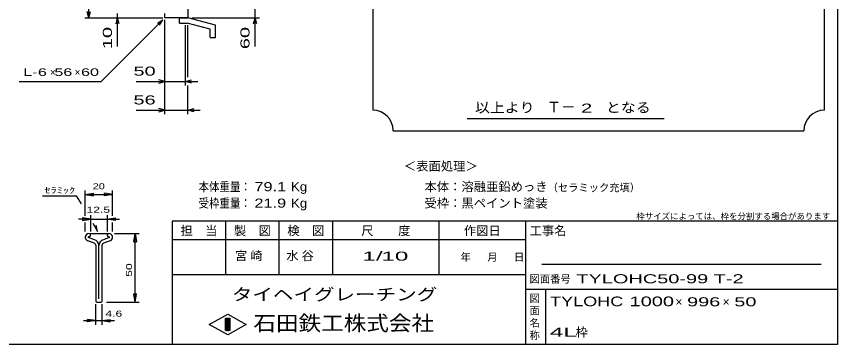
# Model space of a CAD drawing. Units: millimetres, scale not verified. Extents: x -1820 to 1736, y -1282 to 1048.
# Drawn here: x -264 to 1736, y -1152 to -354 of the extents above; entities that cross this region are included whole.
import ezdxf
from ezdxf.enums import TextEntityAlignment as Align

# ---------------------------------------------------------------- set-up
doc = ezdxf.new("R2010")
doc.units = ezdxf.units.MM
doc.header["$LTSCALE"] = 10
for name, color, linetype, lineweight in [('0_2', 150, 'Continuous', 25), ('19', 6, 'Continuous', 25), ('22', 2, 'Continuous', 25), ('32', 4, 'Continuous', 25)]:
    doc.layers.add(name, color=color, linetype=linetype, lineweight=lineweight)
doc.styles.add('ベクトル', font='')
doc.styles.get('ベクトル').set_extended_font_data('ベクトル')

msp = doc.modelspace()

# ---------------------------------------------------------------- linework, layer by layer
at = {"layer": '0_2'}
for p, q in [((1736, 1048.5), (1736, -1151.5)), ((1736, -851.5), (116, -851.5)), ((116, -851.5), (116, -1151.5)), ((246, -851.5), (246, -981.5)), ((376, -981.5), (376, -851.5)), ((506, -851.5), (506, -981.5)), ((766, -981.5), (766, -851.5)), ((976, -851.5), (976, -1151.5)), ((976, -896.5), (116, -896.5)), ((1696, -956.5), (1016, -956.5)), ((116, -981.5), (976, -981.5)), ((976, -1016.5), (1736, -1016.5)), ((1026, -1151.5), (1026, -1016.5)), ((206, -1102.5), (251, -1077.5)), ((251, -1077.5), (296, -1102.5)), ((246, -1087.5), (256, -1087.5)), ((246, -1117.5), (246, -1087.5)), ((246, -1087.5), (248, -1087.5)), ((248, -1087.5), (248, -1117.5)), ((250, -1117.5), (250, -1087.5)), ((250, -1087.5), (252, -1087.5)), ((252, -1087.5), (252, -1117.5)), ((254, -1117.5), (254, -1087.5)), ((254, -1087.5), (256, -1087.5)), ((256, -1087.5), (256, -1117.5)), ((256, -1087.5), (256, -1117.5)), ((251, -1127.5), (206, -1102.5)), ((256, -1117.5), (246, -1117.5)), ((248, -1117.5), (250, -1117.5)), ((296, -1102.5), (251, -1127.5)), ((252, -1117.5), (254, -1117.5)), ((1736, -1151.5), (-1724, -1151.5))]:
    msp.add_line(p, q, dxfattribs=at)
at = {"layer": '19'}
for p, q in [((154, 663.5), (154, -356.5)), ((98, -356.5), (98, -346.5)), ((154, -356.5), (98, -356.5)), ((133.99, -369.51), (133.99, -356.51)), ((134, -356.5), (154, -356.5)), ((221.61, -374.62), (154, -356.5)), ((133.99, -369.51), (152.28, -369.51)), ((208.61, -384.6), (152.28, -369.51)), ((221.61, -404.62), (221.61, -374.62)), ((208.61, -404.62), (208.61, -384.6)), ((208.61, -404.62), (221.61, -404.62))]:
    msp.add_line(p, q, dxfattribs=at)
at = {"layer": '22', "color": 4}
for p, q in [((604, 968.5), (604, -581.5)), ((1704, -581.5), (1704, 968.5)), ((-87, -356.5), (-87, 663.5)), ((318, -356.5), (318, -296.5)), ((-97, -356.5), (93, -356.5)), ((-87, -356.5), (-91, -341.5)), ((-87, -356.5), (-83, -341.5)), ((-27, -356.5), (93, -356.5)), ((-21, -371.5), (-17, -356.5)), ((-17, -356.5), (-17, -346.5)), ((-13, -371.5), (-17, -356.5)), ((-17, -426.5), (-17, -356.5)), ((164, -356.5), (328, -356.5)), ((314, -371.5), (318, -356.5)), ((322, -371.5), (318, -356.5)), ((318, -426.5), (318, -356.5)), ((-57, -511.5), (93, -361.5)), ((80, -369.5), (93, -361.5)), ((85, -374.5), (93, -361.5)), ((98, -521.5), (98, -361.5)), ((98, -591.5), (98, -361.5)), ((148, -521.5), (148, -374.5)), ((154, -501.5), (154, -374.5)), ((-257, -511.5), (-57, -511.5)), ((28, -511.5), (98, -511.5)), ((98, -511.5), (83, -507.5)), ((83, -515.5), (98, -511.5)), ((98, -511.5), (148, -511.5)), ((148, -511.5), (163, -507.5)), ((163, -515.5), (148, -511.5)), ((148, -511.5), (178, -511.5)), ((154, -591.5), (154, -521.5)), ((98, -581.5), (83, -577.5)), ((154, -581.5), (169, -577.5)), ((28, -581.5), (98, -581.5)), ((83, -585.5), (98, -581.5)), ((98, -581.5), (154, -581.5)), ((169, -585.5), (154, -581.5)), ((154, -581.5), (184, -581.5)), ((834, -601.5), (1314, -601.5)), ((654, -631.5), (1654, -631.5))]:
    msp.add_line(p, q, dxfattribs=at)
for centre, start, end in [((604, -631.5), 0, 90), ((1704, -631.5), 90, 180)]:
    msp.add_arc(centre, 50, start, end, dxfattribs=at)
at = {"layer": '32'}
for p, q in [((-96, -838.5), (-96, -776.5)), ((-29.33, -838.5), (-29.33, -776.5)), ((-200.33, -789.5), (-117, -789.5)), ((-105.33, -809.5), (-117, -789.5)), ((-96, -786.5), (-76, -783.5)), ((-96, -786.5), (-76, -789.5)), ((-96, -786.5), (-29.33, -786.5)), ((-76, -789.5), (-76, -783.5)), ((-29.33, -786.5), (-49.33, -783.5)), ((-49.33, -789.5), (-49.33, -783.5)), ((-29.33, -786.5), (-49.33, -789.5)), ((-82.67, -876.5), (-82.67, -836.5)), ((-42.67, -836.5), (-42.67, -876.5)), ((-82.67, -846.5), (-112.67, -846.5)), ((-82.67, -846.5), (-102.67, -843.5)), ((-102.67, -843.5), (-102.67, -849.5)), ((-102.67, -849.5), (-82.67, -846.5)), ((-96, -876.5), (-96, -854.5)), ((-82.67, -846.5), (-42.67, -846.5)), ((-77.67, -856.5), (-66, -876.5)), ((-42.67, -846.5), (-22.67, -843.5)), ((-22.67, -849.5), (-42.67, -846.5)), ((-42.67, -846.5), (-12.67, -846.5)), ((-29.33, -876.5), (-29.33, -854.5)), ((-22.67, -843.5), (-22.67, -849.5)), ((-66, -876.5), (-69.67, -860.83)), ((-90.6, -898.76), (-74.36, -904.46)), ((-73.66, -896.59), (-88.06, -891.53)), ((-87.53, -889.21), (-82.73, -886.88)), ((-85.7, -881.5), (-38.87, -881.5)), ((-82.73, -886.88), (-82.73, -886.11)), ((-37.34, -891.53), (-51.74, -896.59)), ((-51.04, -904.46), (-34.81, -898.76)), ((-42.67, -886.11), (-42.67, -886.88)), ((-42.67, -886.88), (-37.87, -889.21)), ((-24.33, -881.5), (35.67, -881.5)), ((22.67, -901.5), (25.67, -881.5)), ((25.67, -881.5), (28.67, -901.5)), ((25.67, -1048.17), (25.67, -881.5)), ((-70.37, -910.14), (-70.37, -1045.87)), ((-62.67, -1040.53), (-62.67, -910.3)), ((-55.03, -1045.87), (-55.03, -910.14)), ((22.67, -901.5), (28.67, -901.5)), ((25.67, -1048.17), (22.67, -1028.17)), ((22.67, -1028.17), (28.67, -1028.17)), ((25.67, -1048.17), (28.67, -1028.17)), ((-70.33, -1103.17), (-70.33, -1053.17)), ((-68.03, -1048.21), (-57.37, -1048.21)), ((-55, -1103.17), (-55, -1053.17)), ((-44.33, -1048.17), (35.67, -1048.17)), ((-100.33, -1093.17), (-70.33, -1093.17)), ((-70.33, -1093.17), (-90.33, -1090.17)), ((-90.33, -1096.17), (-90.33, -1090.17)), ((-70.33, -1093.17), (-90.33, -1096.17)), ((-70.33, -1093.17), (-55, -1093.17)), ((-55, -1093.17), (-35, -1090.17)), ((-55, -1093.17), (-35, -1096.17)), ((-55, -1093.17), (-25, -1093.17)), ((-35, -1096.17), (-35, -1090.17))]:
    msp.add_line(p, q, dxfattribs=at)
for centre, radius, start, end in [((-87.03, -890.5), 9, 90.98, 246.68), ((-86.98, -890.55), 1.47, 111.91, 222.33), ((-87.56, -886.32), 4.83, 2.5, 85.55), ((-77.97, -911.31), 15.33, 3.78, 73.7), ((-47.44, -911.31), 15.33, 106.3, 176.22), ((-37.84, -886.32), 4.83, 94.45, 177.5), ((-38.37, -890.5), 9, 293.32, 89.02002), ((-38.42, -890.55), 1.47, 317.67, 68.08999), ((-76.36, -910.13), 6, 0, 70.58), ((-49.04, -910.13), 6, 109.42, 180), ((-68.03, -1045.87), 2.33, 180, 270), ((-57.37, -1045.87), 2.33, 270, 0)]:
    msp.add_arc(centre, radius, start, end, dxfattribs=at)

# ---------------------------------------------------------------- texts
at = {"layer": '0_2', "style": 'ベクトル'}
for s, height, p in [('枠サイズによっては、枠を分割する場合があります', 14.66, (1246, -839.5)), ('担\u3000当', 21.99, (136, -874.5)), ('製\u3000図', 21.99, (266, -874.5)), ('検\u3000図', 21.99, (396, -874.5)), ('尺\u3000\u3000度', 21.99, (576, -874.5)), ('作図日', 21.99, (826, -874.5)), ('工事名', 21.99, (986, -874.5)), ('年', 18.33, (818, -939)), ('月', 18.33, (883, -939)), ('日', 18.33, (948, -939)), ('図面番号', 18.33, (986, -992)), ('図', 18.33, (986, -1039)), ('面', 18.33, (986, -1069)), ('名', 18.33, (986, -1099)), ('称', 18.33, (986, -1129))]:
    msp.add_text(s, height=height, dxfattribs=at).set_placement(p, align=Align.MIDDLE_LEFT)
at = {"layer": '0_2', "color": 222, "style": 'ベクトル'}
for s, height, width, p in [('タイヘイグレーチング', 29.33, 1.25, (261, -1029.5)), ('石田鉄工株式会社', 36.66, 1.1, (313.5, -1099.5))]:
    msp.add_text(s, height=height, dxfattribs=dict(at, width=width)).set_placement(p, align=Align.MIDDLE_LEFT)
at = {"layer": '22', "style": 'ベクトル', "width": 1.65}
for s, p in [(' 10 ', (-42, -446.5)), (' 60 ', (293, -446.5))]:
    msp.add_text(s, height=21.99, rotation=90, dxfattribs=at).set_placement(p, align=Align.MIDDLE_LEFT)
at = {"layer": '22', "style": 'ベクトル'}
for s, height, width, p in [('L-', 18.33, 1.6, (-247, -489)), (' 6 ', 18.33, 1.6, (-222, -489)), (' 56 ', 18.33, 1.6, (-182, -489)), (' 60 ', 18.33, 1.6, (-117, -489)), (' 50 ', 21.99, 1.65, (8, -486.5)), (' 56 ', 21.99, 1.65, (8, -556.5)), ('以上より\u3000', 24.19, 1.1, (853, -575)), (' 2 ', 21.99, 1.65, (1098, -576.5)), ('となる', 24.19, 1.1, (1172, -575)), ('本体重量：', 21.99, 0.85, (180, -767.5)), (' 79.1', 21.99, 1.35, (305, -767.5)), ('Kg', 21.99, 1.1, (405, -767.5)), ('受枠重量：', 21.99, 0.85, (180, -807.5)), (' 21.9', 21.99, 1.35, (305, -807.5)), ('Kg', 21.99, 1.1, (405, -807.5)), ('1/', 21.99, 2, (579, -936.5)), (' 10 ', 21.99, 2, (609, -936.5)), ('TYLOHC50-99 T-2           ', 21.99, 1.65, (1100, -991.5)), ('TYLOHC', 23.46, 1.4, (1036, -1046.5)), (' 1000 ', 23.46, 1.55, (1216, -1046.5)), (' 996 ', 21.99, 1.65, (1356, -1047.5)), (' 50 ', 21.99, 1.65, (1471, -1047.5)), ('4L', 21.99, 2.05, (1035, -1121.5))]:
    msp.add_text(s, height=height, dxfattribs=dict(at, width=width)).set_placement(p, align=Align.MIDDLE_LEFT)
for s, height, p in [('×', 18.33, (-182, -489)), ('×', 18.33, (-122, -489)), ('Ｔ－', 25.66, (1028, -574)), ('＜表面処理＞', 21.99, (680, -717.5)), ('本体：', 21.99, (730, -767.5)), ('溶融亜鉛めっき', 21.99, (820, -767.5)), ('（セラミック充填）', 18.33, (1030, -770)), ('受枠：', 21.99, (730, -807.5)), ('黒ペイント塗装', 21.99, (820, -807.5)), ('×', 21.99, (1341, -1047.5)), ('×', 21.99, (1456, -1047.5)), ('枠', 21.99, (1098, -1121.5))]:
    msp.add_text(s, height=height, dxfattribs=at).set_placement(p, align=Align.MIDDLE_LEFT)
at = {"layer": '22', "char_height": 21.99, "attachment_point": 4, "style": 'ベクトル'}
for s, insert in [('\\T1.25;宮崎\u3000', (268.5, -936.5)), ('\\T1.25;水谷\u3000', (393.5, -936.5))]:
    msp.add_mtext(s, dxfattribs=dict(at, insert=insert))
at = {"layer": '32', "color": 2, "style": 'ベクトル'}
for s, width, p in [('20', 1.35, (-77.67, -766.5)), ('ｾﾗﾐｯｸ', 1.5, (-195.33, -776.5)), ('12.5', 1.5, (-92.67, -823.5)), (' 4.6 ', 1.5, (-55, -1076.17))]:
    msp.add_text(s, height=14.66, dxfattribs=dict(at, width=width)).set_placement(p, align=Align.MIDDLE_LEFT)
at = {"layer": '32', "color": 2, "style": 'ベクトル', "width": 1.5}
msp.add_text(' 50 ', height=14.66, rotation=90, dxfattribs=at).set_placement((10.67, -994.83), align=Align.MIDDLE_LEFT)

doc.saveas('drawing.dxf')
